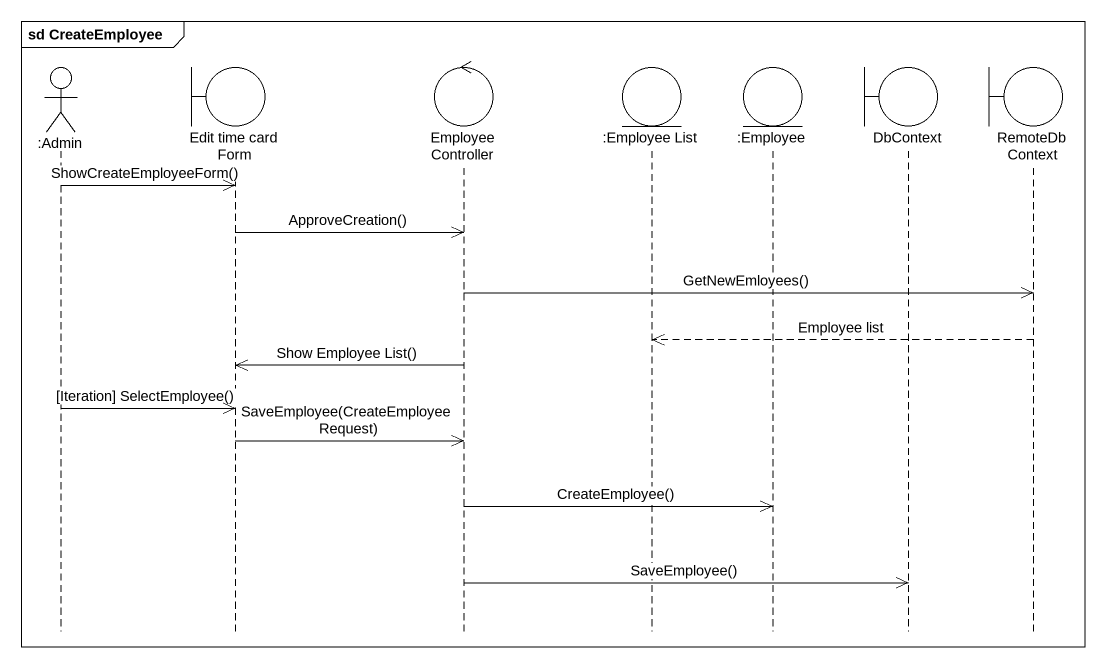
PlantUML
@startuml
mainframe sd CreateEmployee
hide footbox
actor ":Admin" as Admin
boundary "Edit time card Form" as Edit_time_card_Form
control EmployeeController
entity ":Employee List" as Employee_List
entity ":Employee" as Employee
boundary DbContext
boundary RemoteDbContext

Admin ->> Edit_time_card_Form : ShowCreateEmployeeForm()
Edit_time_card_Form ->> EmployeeController : ApproveCreation()
EmployeeController ->> RemoteDbContext : GetNewEmloyees()
RemoteDbContext -->> Employee_List : Employee list
EmployeeController ->> Edit_time_card_Form : Show Employee List()
Admin ->> Edit_time_card_Form : [Iteration] SelectEmployee()
Edit_time_card_Form ->> EmployeeController : SaveEmployee(CreateEmployeeRequest)
EmployeeController ->> Employee : CreateEmployee()
EmployeeController ->> DbContext : SaveEmployee()
@enduml
